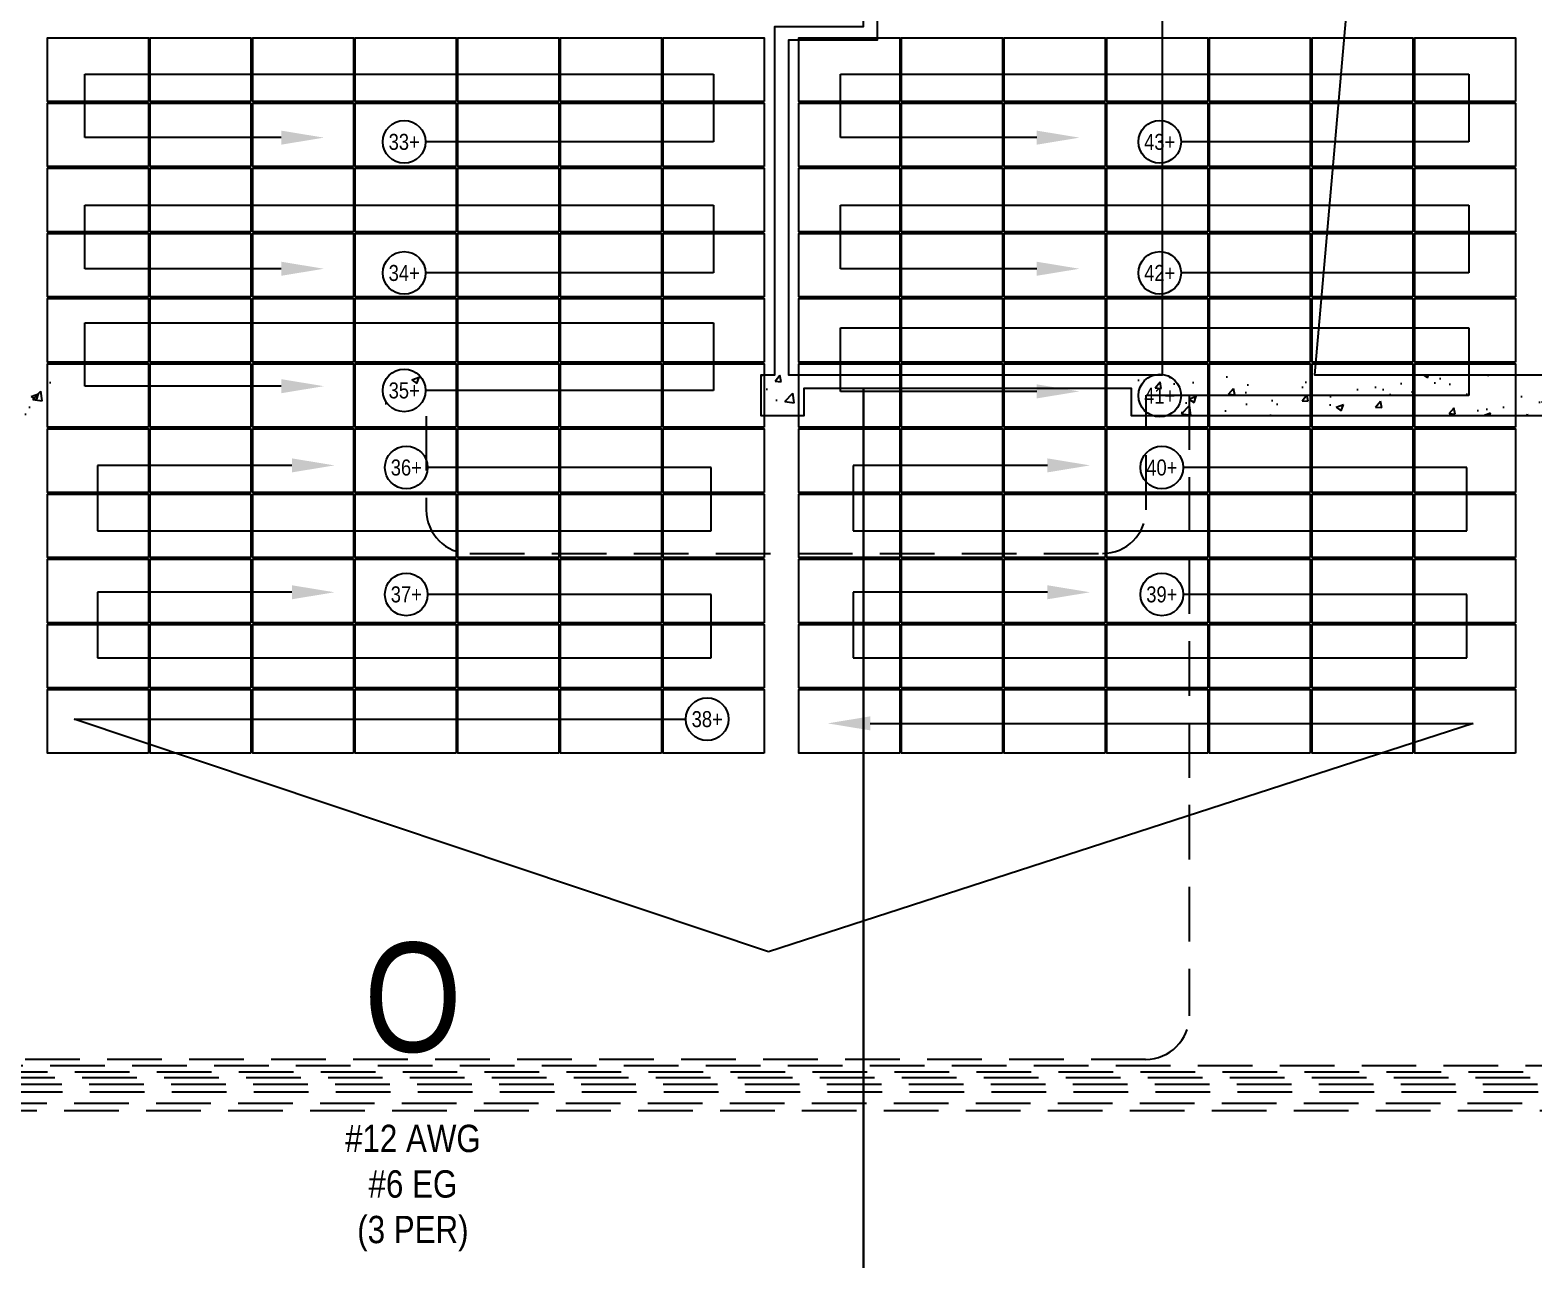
# Model space of a CAD drawing. Header units: inches. Extents: x 0.3 to 35.5, y 0.2 to 23.5.
# Drawn here: x 13.05 to 19.92, y 11.03 to 16.65 of the extents above; entities that cross this region are included whole.
import ezdxf
from ezdxf import colors
from ezdxf.entities.mleader import LeaderData, LeaderLine
from ezdxf.enums import TextEntityAlignment as Align
from ezdxf.math import Vec2, Vec3

# ---------------------------------------------------------------- set-up
doc = ezdxf.new("R2010")
doc.units = ezdxf.units.IN
doc.header["$MEASUREMENT"] = 0
doc.linetypes.add('HIDDEN', pattern=[0.375, 0.25, -0.125])
for name, color, linetype in [('772-1$0$A-AREA', 9, 'Continuous'), ('772-1$0$A-WALL-PATT', 8, 'Continuous'), ('A - Level 1', 7, 'Continuous'), ('AN - Text', 7, 'Continuous'), ('E-STRINGS', 62, 'Continuous'), ('MODULES', 1, 'Continuous')]:
    doc.layers.add(name, color=color, linetype=linetype)
doc.layers.add('E - Conduit', color=7, linetype='HIDDEN', lineweight=25)
doc.styles.add('Arial Narrow', font='ARIALN.TTF', dxfattribs={"height": 1})
doc.styles.add('Borrego 8th NO-ANNO', font='ARIALN.TTF')
doc.styles.get("Standard").update_dxf_attribs({"font": 'ARIAL.TTF'})
pattern_1 = [(50, (-7.09443, -6.13496), (0.3362157, -0.029415), [0.0351563, -0.3867188]), (355, (-7.09443, -6.13496), (-0.0650397, 0.35259), [0.028125, -0.309375]), (100.4514, (-7.06642, -6.1374), (0.2711763, 0.3231748), [0.0298782, -0.3286604]), (46.1842, (-7.09443, -6.0412), (0.500269, -0.077587), [0.052734, -0.580078]), (96.6356, (-7.05275, -6.0477), (0.438123, 0.456618), [0.044817, -0.4929905]), (351.1842, (-7.09443, -6.0412), (0.438123, 0.456618), [0.0421875, -0.4640625]), (21, (-7.04756, -6.06465), (0.2798002, -0.1887276), [0.0351563, -0.3867188]), (326, (-7.04756, -6.06465), (0.114054, 0.339914), [0.028125, -0.309375]), (71.4514, (-7.02424, -6.08038), (0.3938544, 0.151186), [0.0298782, -0.3286604]), (37.5, (-7.09443, -6.13496), (0.00569993, 0.156044), [0, -0.305625, 0, -0.3140625, 0, -0.3105469]), (7.5, (-7.09443, -6.13496), (0.12331385, 0.1848805), [0, -0.1790625, 0, -0.2985938, 0, -0.1183594]), (327.5, (-7.19897, -6.13496), (0.25022927, -0.0105726), [0, -0.1171875, 0, -0.365625, 0, -0.4851563]), (317.5, (-7.24584, -6.13496), (0.2733685, 0.0469242), [0, -0.1523438, 0, -0.2428125, 0, -0.3445313])]

# ---------------------------------------------------------------- blocks, each defined once
blk = doc.blocks.new('_TagCircle')
at = {"layer": 'E-STRINGS', "linetype": 'ByBlock', "lineweight": -2}
blk.add_circle((0, 0), 0.125, dxfattribs=at)
at = {"layer": 'E-STRINGS', "style": 'Arial Narrow'}
blk.add_attdef('TAGNUMBER', text='', height=0.09375, dxfattribs=at).set_placement((0, -0.046875), align=Align.CENTER)
blk = doc.blocks.new('*E147')
at = {"layer": '772-1$0$A-WALL-PATT'}
h = blk.add_hatch(dxfattribs=at)
h.set_pattern_fill('AR-CONC', color=256, scale=0.046875, style=0)
h.set_pattern_definition(pattern_1)
h.paths.add_polyline_path([(11.6875, 14.5977), (11.6875, 14.4102), (11.875, 14.4102), (11.875, 14.5977)])
h = blk.add_hatch(dxfattribs=at)
h.set_pattern_fill('AR-CONC', color=256, scale=0.046875, style=0)
h.set_pattern_definition(pattern_1)
h.paths.add_polyline_path([(13.4063, 14.5977), (13.4063, 14.4102), (13.5938, 14.4102), (13.5938, 14.5977)])
h = blk.add_hatch(dxfattribs=at)
h.set_pattern_fill('AR-CONC', color=256, scale=0.046875, style=0)
h.set_pattern_definition(pattern_1)
h.paths.add_polyline_path([(15.3125, 14.4102), (15.3125, 14.5977), (15.125, 14.5977), (15.125, 14.4102)])
h = blk.add_hatch(dxfattribs=at)
h.set_pattern_fill('AR-CONC', color=256, scale=0.046875, style=0)
h.set_pattern_definition([(50, (5.9374, 24.06752), (0.3362157, -0.029415), [0.035156, -0.386719]), (355, (5.9374, 24.06752), (-0.06504, 0.35259), [0.028125, -0.309375]), (100.4514, (5.96543, 24.06507), (0.271176, 0.323175), [0.029878, -0.3286604]), (46.1842, (5.9374, 24.16127), (0.500269, -0.077587), [0.052734, -0.580078]), (96.6356, (5.9791, 24.1548), (0.438123, 0.456618), [0.044817, -0.49299]), (351.1842, (5.9374, 24.16127), (0.438123, 0.456618), [0.042188, -0.464063]), (21, (5.98428, 24.13783), (0.2798, -0.1887276), [0.035156, -0.386719]), (326, (5.9843, 24.13783), (0.114054, 0.339914), [0.028125, -0.309375]), (71.4514, (6.0076, 24.1221), (0.3938544, 0.151186), [0.029878, -0.3286604]), (37.5, (5.93741, 24.06752), (0.0056999, 0.156044), [0, -0.305625, 0, -0.3140625, 0, -0.3105469]), (7.5, (5.93741, 24.06752), (0.1233138, 0.1848805), [0, -0.1790625, 0, -0.2985938, 0, -0.1183594]), (327.5, (5.83288, 24.06752), (0.2502293, -0.0105726), [0, -0.1171875, 0, -0.365625, 0, -0.4851563]), (317.5, (5.786, 24.06752), (0.2733685, 0.0469242), [0, -0.1523438, 0, -0.2428125, 0, -0.3445313])])
h.paths.add_polyline_path([(22.2109, 14.4102), (22.2109, 14.5977), (16.8203, 14.5977), (16.8203, 14.4102)])
at = {"layer": '772-1$0$A-AREA', "elevation": 0}
blk.add_lwpolyline([(15.5938, 3.1602), (15.5938, 14.5352), (15.3203, 14.5352), (15.3203, 14.4102), (15.125, 14.4102), (15.125, 14.5977), (15.1875, 14.5977), (15.1875, 16.1914), (15.5938, 16.1914), (15.5938, 20.2227), (15.3359, 20.2227), (15.3359, 20.0352), (9.9453, 20.0352), (9.9453, 20.2227), (16.9609, 20.2227), (16.9609, 20.2227), (8.2031, 20.2227), (8.2031, 16.0977), (8.4844, 16.0977), (8.4844, 12.9102), (8.2031, 12.9102), (8.2031, 10.4727)], dxfattribs=at)
for points in [[(15.5938, 14.5352), (15.5938, 3.1602), (18.8672, 3.1602), (18.8672, 8.7696), (18.9766, 8.7696), (18.9766, 8.7227), (19.5391, 8.7227), (19.5391, 8.7696), (19.6484, 8.7696), (19.6484, 7.1914), (19.5391, 7.1914), (19.5391, 7.3008), (18.9766, 7.3008), (18.9766, 7.1914), (18.8672, 7.1914), (18.8672, 3.1602), (23.6719, 3.1602), (23.6718, 20.2227), (18.1488, 20.2227), (17.6566, 14.5977), (22.2109, 14.5977), (22.2109, 14.4102), (16.8203, 14.4102), (16.8203, 14.5352)], [(16.9609, 17.4336), (15.6563, 17.4336), (15.6563, 16.1289), (15.25, 16.1289), (15.25, 14.5977), (16.9609, 14.5977)]]:
    blk.add_lwpolyline(points, close=True, dxfattribs=at)

msp = doc.modelspace()

# ---------------------------------------------------------------- linework, layer by layer
at = {"layer": 'E - Conduit'}
for p, q in [((18.1513, 14.4584, 0), (18.1513, 14.9831, 0)), ((18.1513, 14.9831, 0), (18.349, 14.9831, 0)), ((18.349, 14.9831, 0), (18.349, 12.1435, 0)), ((14.8585, 14.888, 0), (14.8585, 14.4584, 0)), ((15.0581, 14.2588, 0), (17.9517, 14.2588, 0)), ((22.0126, 11.9152), (11.2382, 11.9152)), ((18.1494, 11.9439, 0), (11.2635, 11.9439, 0)), ((32.6915, 11.8291, 0), (8.4262, 11.8291, 0)), ((32.659, 11.8589, 0), (8.449, 11.8589, 0)), ((32.6256, 11.8854, 0), (11.2086, 11.8854, 0)), ((32.6946, 11.7938), (8.3874, 11.7938)), ((25.0773, 11.7081, 0), (8.311, 11.7081, 0)), ((28.1224, 11.7416, 0), (8.3412, 11.7416, 0))]:
    msp.add_line(p, q, dxfattribs=at)
for centre, start, end in [((15.0581, 14.4584, 0), 180, 270), ((17.9517, 14.4584, 0), 270, 0), ((18.1494, 12.1435, 0), 270, 0)]:
    msp.add_arc(centre, 0.1996, start, end, dxfattribs=at)
at = {"layer": 'MODULES', "elevation": 0}
for points in [[(13.5871, 16.3275), (13.1253, 16.3275), (13.1253, 16.6179), (13.5871, 16.6179)], [(14.0566, 16.3275), (13.5949, 16.3275), (13.5949, 16.6179), (14.0566, 16.6179)], [(14.5261, 16.3275), (14.0644, 16.3275), (14.0644, 16.6179), (14.5261, 16.6179)], [(14.9956, 16.3275), (14.5339, 16.3275), (14.5339, 16.6179), (14.9956, 16.6179)], [(15.4652, 16.3275), (15.0035, 16.3275), (15.0035, 16.6179), (15.4652, 16.6179)], [(15.9347, 16.3275), (15.473, 16.3275), (15.473, 16.6179), (15.9347, 16.6179)], [(16.4042, 16.3275), (15.9425, 16.3275), (15.9425, 16.6179), (16.4042, 16.6179)], [(17.0246, 16.3275), (16.5628, 16.3275), (16.5628, 16.6179), (17.0246, 16.6179)], [(17.4941, 16.3275), (17.0324, 16.3275), (17.0324, 16.6179), (17.4941, 16.6179)], [(17.9636, 16.3275), (17.5019, 16.3275), (17.5019, 16.6179), (17.9636, 16.6179)], [(18.4331, 16.3275), (17.9714, 16.3275), (17.9714, 16.6179), (18.4331, 16.6179)], [(18.9027, 16.3275), (18.441, 16.3275), (18.441, 16.6179), (18.9027, 16.6179)], [(19.3722, 16.3275), (18.9105, 16.3275), (18.9105, 16.6179), (19.3722, 16.6179)], [(19.8417, 16.3275), (19.38, 16.3275), (19.38, 16.6179), (19.8417, 16.6179)], [(13.5871, 16.0293), (13.1253, 16.0293), (13.1253, 16.3197), (13.5871, 16.3197)], [(14.0566, 16.0293), (13.5949, 16.0293), (13.5949, 16.3197), (14.0566, 16.3197)], [(14.5261, 16.0293), (14.0644, 16.0293), (14.0644, 16.3197), (14.5261, 16.3197)], [(14.9956, 16.0293), (14.5339, 16.0293), (14.5339, 16.3197), (14.9956, 16.3197)], [(15.4652, 16.0293), (15.0035, 16.0293), (15.0035, 16.3197), (15.4652, 16.3197)], [(15.9347, 16.0293), (15.473, 16.0293), (15.473, 16.3197), (15.9347, 16.3197)], [(16.4042, 16.0293), (15.9425, 16.0293), (15.9425, 16.3197), (16.4042, 16.3197)], [(17.0246, 16.0293), (16.5628, 16.0293), (16.5628, 16.3197), (17.0246, 16.3197)], [(17.4941, 16.0293), (17.0324, 16.0293), (17.0324, 16.3197), (17.4941, 16.3197)], [(17.9636, 16.0293), (17.5019, 16.0293), (17.5019, 16.3197), (17.9636, 16.3197)], [(18.4331, 16.0293), (17.9714, 16.0293), (17.9714, 16.3197), (18.4331, 16.3197)], [(18.9027, 16.0293), (18.441, 16.0293), (18.441, 16.3197), (18.9027, 16.3197)], [(19.3722, 16.0293), (18.9105, 16.0293), (18.9105, 16.3197), (19.3722, 16.3197)], [(19.8417, 16.0293), (19.38, 16.0293), (19.38, 16.3197), (19.8417, 16.3197)], [(13.5871, 15.7311), (13.1253, 15.7311), (13.1253, 16.0215), (13.5871, 16.0215)], [(14.0566, 15.7311), (13.5949, 15.7311), (13.5949, 16.0215), (14.0566, 16.0215)], [(14.5261, 15.7311), (14.0644, 15.7311), (14.0644, 16.0215), (14.5261, 16.0215)], [(14.9956, 15.7311), (14.5339, 15.7311), (14.5339, 16.0215), (14.9956, 16.0215)], [(15.4652, 15.7311), (15.0035, 15.7311), (15.0035, 16.0215), (15.4652, 16.0215)], [(15.9347, 15.7311), (15.473, 15.7311), (15.473, 16.0215), (15.9347, 16.0215)], [(16.4042, 15.7311), (15.9425, 15.7311), (15.9425, 16.0215), (16.4042, 16.0215)], [(17.0246, 15.7311), (16.5628, 15.7311), (16.5628, 16.0215), (17.0246, 16.0215)], [(17.4941, 15.7311), (17.0324, 15.7311), (17.0324, 16.0215), (17.4941, 16.0215)], [(17.9636, 15.7311), (17.5019, 15.7311), (17.5019, 16.0215), (17.9636, 16.0215)], [(18.4331, 15.7311), (17.9714, 15.7311), (17.9714, 16.0215), (18.4331, 16.0215)], [(18.9027, 15.7311), (18.441, 15.7311), (18.441, 16.0215), (18.9027, 16.0215)], [(19.3722, 15.7311), (18.9105, 15.7311), (18.9105, 16.0215), (19.3722, 16.0215)], [(19.8417, 15.7311), (19.38, 15.7311), (19.38, 16.0215), (19.8417, 16.0215)], [(13.5871, 15.4329), (13.1253, 15.4329), (13.1253, 15.7233), (13.5871, 15.7233)], [(14.0566, 15.4329), (13.5949, 15.4329), (13.5949, 15.7233), (14.0566, 15.7233)], [(14.5261, 15.4329), (14.0644, 15.4329), (14.0644, 15.7233), (14.5261, 15.7233)], [(14.9956, 15.4329), (14.5339, 15.4329), (14.5339, 15.7233), (14.9956, 15.7233)], [(15.4652, 15.4329), (15.0035, 15.4329), (15.0035, 15.7233), (15.4652, 15.7233)], [(15.9347, 15.4329), (15.473, 15.4329), (15.473, 15.7233), (15.9347, 15.7233)], [(16.4042, 15.4329), (15.9425, 15.4329), (15.9425, 15.7233), (16.4042, 15.7233)], [(17.0246, 15.4329), (16.5628, 15.4329), (16.5628, 15.7233), (17.0246, 15.7233)], [(17.4941, 15.4329), (17.0324, 15.4329), (17.0324, 15.7233), (17.4941, 15.7233)], [(17.9636, 15.4329), (17.5019, 15.4329), (17.5019, 15.7233), (17.9636, 15.7233)], [(18.4331, 15.4329), (17.9714, 15.4329), (17.9714, 15.7233), (18.4331, 15.7233)], [(18.9027, 15.4329), (18.441, 15.4329), (18.441, 15.7233), (18.9027, 15.7233)], [(19.3722, 15.4329), (18.9105, 15.4329), (18.9105, 15.7233), (19.3722, 15.7233)], [(19.8417, 15.4329), (19.38, 15.4329), (19.38, 15.7233), (19.8417, 15.7233)], [(13.5871, 15.1347), (13.1253, 15.1347), (13.1253, 15.4251), (13.5871, 15.4251)], [(14.0566, 15.1347), (13.5949, 15.1347), (13.5949, 15.4251), (14.0566, 15.4251)], [(14.5261, 15.1347), (14.0644, 15.1347), (14.0644, 15.4251), (14.5261, 15.4251)], [(14.9956, 15.1347), (14.5339, 15.1347), (14.5339, 15.4251), (14.9956, 15.4251)], [(15.4652, 15.1347), (15.0035, 15.1347), (15.0035, 15.4251), (15.4652, 15.4251)], [(15.9347, 15.1347), (15.473, 15.1347), (15.473, 15.4251), (15.9347, 15.4251)], [(16.4042, 15.1347), (15.9425, 15.1347), (15.9425, 15.4251), (16.4042, 15.4251)], [(17.0246, 15.1347), (16.5628, 15.1347), (16.5628, 15.4251), (17.0246, 15.4251)], [(17.4941, 15.1347), (17.0324, 15.1347), (17.0324, 15.4251), (17.4941, 15.4251)], [(17.9636, 15.1347), (17.5019, 15.1347), (17.5019, 15.4251), (17.9636, 15.4251)], [(18.4331, 15.1347), (17.9714, 15.1347), (17.9714, 15.4251), (18.4331, 15.4251)], [(18.9027, 15.1347), (18.441, 15.1347), (18.441, 15.4251), (18.9027, 15.4251)], [(19.3722, 15.1347), (18.9105, 15.1347), (18.9105, 15.4251), (19.3722, 15.4251)], [(19.8417, 15.1347), (19.38, 15.1347), (19.38, 15.4251), (19.8417, 15.4251)], [(13.5871, 14.8365), (13.1253, 14.8365), (13.1253, 15.1269), (13.5871, 15.1269)], [(14.0566, 14.8365), (13.5949, 14.8365), (13.5949, 15.1269), (14.0566, 15.1269)], [(14.5261, 14.8365), (14.0644, 14.8365), (14.0644, 15.1269), (14.5261, 15.1269)], [(14.9956, 14.8365), (14.5339, 14.8365), (14.5339, 15.1269), (14.9956, 15.1269)], [(15.4652, 14.8365), (15.0035, 14.8365), (15.0035, 15.1269), (15.4652, 15.1269)], [(15.9347, 14.8365), (15.473, 14.8365), (15.473, 15.1269), (15.9347, 15.1269)], [(16.4042, 14.8365), (15.9425, 14.8365), (15.9425, 15.1269), (16.4042, 15.1269)], [(17.0246, 14.8365), (16.5628, 14.8365), (16.5628, 15.1269), (17.0246, 15.1269)], [(17.4941, 14.8365), (17.0324, 14.8365), (17.0324, 15.1269), (17.4941, 15.1269)], [(17.9636, 14.8365), (17.5019, 14.8365), (17.5019, 15.1269), (17.9636, 15.1269)], [(18.4331, 14.8365), (17.9714, 14.8365), (17.9714, 15.1269), (18.4331, 15.1269)], [(18.9027, 14.8365), (18.441, 14.8365), (18.441, 15.1269), (18.9027, 15.1269)], [(19.3722, 14.8365), (18.9105, 14.8365), (18.9105, 15.1269), (19.3722, 15.1269)], [(19.8417, 14.8365), (19.38, 14.8365), (19.38, 15.1269), (19.8417, 15.1269)], [(13.5871, 14.5384), (13.1253, 14.5384), (13.1253, 14.8287), (13.5871, 14.8287)], [(14.0566, 14.5384), (13.5949, 14.5384), (13.5949, 14.8287), (14.0566, 14.8287)], [(14.5261, 14.5384), (14.0644, 14.5384), (14.0644, 14.8287), (14.5261, 14.8287)], [(14.9956, 14.5384), (14.5339, 14.5384), (14.5339, 14.8287), (14.9956, 14.8287)], [(15.4652, 14.5384), (15.0035, 14.5384), (15.0035, 14.8287), (15.4652, 14.8287)], [(15.9347, 14.5384), (15.473, 14.5384), (15.473, 14.8287), (15.9347, 14.8287)], [(16.4042, 14.5384), (15.9425, 14.5384), (15.9425, 14.8287), (16.4042, 14.8287)], [(17.0246, 14.5384), (16.5628, 14.5384), (16.5628, 14.8287), (17.0246, 14.8287)], [(17.4941, 14.5384), (17.0324, 14.5384), (17.0324, 14.8287), (17.4941, 14.8287)], [(17.9636, 14.5384), (17.5019, 14.5384), (17.5019, 14.8287), (17.9636, 14.8287)], [(18.4331, 14.5384), (17.9714, 14.5384), (17.9714, 14.8287), (18.4331, 14.8287)], [(18.9027, 14.5384), (18.441, 14.5384), (18.441, 14.8287), (18.9027, 14.8287)], [(19.3722, 14.5384), (18.9105, 14.5384), (18.9105, 14.8287), (19.3722, 14.8287)], [(19.8417, 14.5384), (19.38, 14.5384), (19.38, 14.8287), (19.8417, 14.8287)], [(13.5871, 14.2402), (13.1253, 14.2402), (13.1253, 14.5305), (13.5871, 14.5305)], [(14.0566, 14.2402), (13.5949, 14.2402), (13.5949, 14.5305), (14.0566, 14.5305)], [(14.5261, 14.2402), (14.0644, 14.2402), (14.0644, 14.5305), (14.5261, 14.5305)], [(14.9956, 14.2402), (14.5339, 14.2402), (14.5339, 14.5305), (14.9956, 14.5305)], [(15.4652, 14.2402), (15.0035, 14.2402), (15.0035, 14.5305), (15.4652, 14.5305)], [(15.9347, 14.2402), (15.473, 14.2402), (15.473, 14.5305), (15.9347, 14.5305)], [(16.4042, 14.2402), (15.9425, 14.2402), (15.9425, 14.5305), (16.4042, 14.5305)], [(17.0246, 14.2402), (16.5628, 14.2402), (16.5628, 14.5305), (17.0246, 14.5305)], [(17.4941, 14.2402), (17.0324, 14.2402), (17.0324, 14.5305), (17.4941, 14.5305)], [(17.9636, 14.2402), (17.5019, 14.2402), (17.5019, 14.5305), (17.9636, 14.5305)], [(18.4331, 14.2402), (17.9714, 14.2402), (17.9714, 14.5305), (18.4331, 14.5305)], [(18.9027, 14.2402), (18.441, 14.2402), (18.441, 14.5305), (18.9027, 14.5305)], [(19.3722, 14.2402), (18.9105, 14.2402), (18.9105, 14.5305), (19.3722, 14.5305)], [(19.8417, 14.2402), (19.38, 14.2402), (19.38, 14.5305), (19.8417, 14.5305)], [(13.5871, 13.942), (13.1253, 13.942), (13.1253, 14.2324), (13.5871, 14.2324)], [(14.0566, 13.942), (13.5949, 13.942), (13.5949, 14.2324), (14.0566, 14.2324)], [(14.5261, 13.942), (14.0644, 13.942), (14.0644, 14.2324), (14.5261, 14.2324)], [(14.9956, 13.942), (14.5339, 13.942), (14.5339, 14.2324), (14.9956, 14.2324)], [(15.4652, 13.942), (15.0035, 13.942), (15.0035, 14.2324), (15.4652, 14.2324)], [(15.9347, 13.942), (15.473, 13.942), (15.473, 14.2324), (15.9347, 14.2324)], [(16.4042, 13.942), (15.9425, 13.942), (15.9425, 14.2324), (16.4042, 14.2324)], [(17.0246, 13.942), (16.5628, 13.942), (16.5628, 14.2324), (17.0246, 14.2324)], [(17.4941, 13.942), (17.0324, 13.942), (17.0324, 14.2324), (17.4941, 14.2324)], [(17.9636, 13.942), (17.5019, 13.942), (17.5019, 14.2324), (17.9636, 14.2324)], [(18.4331, 13.942), (17.9714, 13.942), (17.9714, 14.2324), (18.4331, 14.2324)], [(18.9027, 13.942), (18.441, 13.942), (18.441, 14.2324), (18.9027, 14.2324)], [(19.3722, 13.942), (18.9105, 13.942), (18.9105, 14.2324), (19.3722, 14.2324)], [(19.8417, 13.942), (19.38, 13.942), (19.38, 14.2324), (19.8417, 14.2324)], [(13.5871, 13.6438), (13.1253, 13.6438), (13.1253, 13.9342), (13.5871, 13.9342)], [(14.0566, 13.6438), (13.5949, 13.6438), (13.5949, 13.9342), (14.0566, 13.9342)], [(14.5261, 13.6438), (14.0644, 13.6438), (14.0644, 13.9342), (14.5261, 13.9342)], [(14.9956, 13.6438), (14.5339, 13.6438), (14.5339, 13.9342), (14.9956, 13.9342)], [(15.4652, 13.6438), (15.0035, 13.6438), (15.0035, 13.9342), (15.4652, 13.9342)], [(15.9347, 13.6438), (15.473, 13.6438), (15.473, 13.9342), (15.9347, 13.9342)], [(16.4042, 13.6438), (15.9425, 13.6438), (15.9425, 13.9342), (16.4042, 13.9342)], [(17.0246, 13.6438), (16.5628, 13.6438), (16.5628, 13.9342), (17.0246, 13.9342)], [(17.4941, 13.6438), (17.0324, 13.6438), (17.0324, 13.9342), (17.4941, 13.9342)], [(17.9636, 13.6438), (17.5019, 13.6438), (17.5019, 13.9342), (17.9636, 13.9342)], [(18.4331, 13.6438), (17.9714, 13.6438), (17.9714, 13.9342), (18.4331, 13.9342)], [(18.9027, 13.6438), (18.441, 13.6438), (18.441, 13.9342), (18.9027, 13.9342)], [(19.3722, 13.6438), (18.9105, 13.6438), (18.9105, 13.9342), (19.3722, 13.9342)], [(19.8417, 13.6438), (19.38, 13.6438), (19.38, 13.9342), (19.8417, 13.9342)], [(13.5871, 13.3456), (13.1253, 13.3456), (13.1253, 13.636), (13.5871, 13.636)], [(14.0566, 13.3456), (13.5949, 13.3456), (13.5949, 13.636), (14.0566, 13.636)], [(14.5261, 13.3456), (14.0644, 13.3456), (14.0644, 13.636), (14.5261, 13.636)], [(14.9956, 13.3456), (14.5339, 13.3456), (14.5339, 13.636), (14.9956, 13.636)], [(15.4652, 13.3456), (15.0035, 13.3456), (15.0035, 13.636), (15.4652, 13.636)], [(15.9347, 13.3456), (15.473, 13.3456), (15.473, 13.636), (15.9347, 13.636)], [(16.4042, 13.3456), (15.9425, 13.3456), (15.9425, 13.636), (16.4042, 13.636)], [(17.0246, 13.3456), (16.5628, 13.3456), (16.5628, 13.636), (17.0246, 13.636)], [(17.4941, 13.3456), (17.0324, 13.3456), (17.0324, 13.636), (17.4941, 13.636)], [(17.9636, 13.3456), (17.5019, 13.3456), (17.5019, 13.636), (17.9636, 13.636)], [(18.4331, 13.3456), (17.9714, 13.3456), (17.9714, 13.636), (18.4331, 13.636)], [(18.9027, 13.3456), (18.441, 13.3456), (18.441, 13.636), (18.9027, 13.636)], [(19.3722, 13.3456), (18.9105, 13.3456), (18.9105, 13.636), (19.3722, 13.636)], [(19.8417, 13.3456), (19.38, 13.3456), (19.38, 13.636), (19.8417, 13.636)]]:
    msp.add_lwpolyline(points, close=True, dxfattribs=at)

# ---------------------------------------------------------------- block references
at = {"layer": 'A - Level 1', "color": 7}
msp.add_blockref('*E147', (1.2648, 0.4792, 0), dxfattribs=at)

# ---------------------------------------------------------------- texts
at = {"layer": 'AN - Text', "insert": (14.7974, 11.7719), "char_height": 0.125, "width": 2.751937, "attachment_point": 5, "style": 'Borrego 8th NO-ANNO'}
msp.add_mtext('{\\H4x;O}\\P#12 AWG\\P#6 EG\\P(3 PER)', dxfattribs=at)

# ---------------------------------------------------------------- leaders
at = {"layer": 'E-STRINGS'}
ml = msp.add_multileader_block('Standard', dxfattribs=at)
ml.set_content('_TagCircle', color=256, scale=0.78125)
ml.set_attribute('TAGNUMBER', '33+', width=0)
ml.set_leader_properties(color=256, linetype='ByLayer', lineweight=-1)
ml.build(insert=Vec2(0, 0))
ml.multileader.update_dxf_attribs({"has_dogleg": 0, "has_text_frame": 1, "text_right_attachment_type": 6, "dogleg_length": 0, "arrow_head_size": 0.1953, "scale": 100})
ctx = ml.context
ctx.base_point, ctx.scale, ctx.char_height, ctx.arrow_head_size, ctx.landing_gap_size, ctx.plane_origin = Vec3(14.6599, 16.1425), 100, 14.0625, 0.1953, 4.6875, Vec3(14.3905, 16.1618)
ctx.right_attachment = 6
notes = []
notes.append((ctx, [(0, (1, 1, 0), (14.8552, 16.1425), (-1, 0), 0, [(0, [(14.3905, 16.1618), (13.2965, 16.1618), (13.2965, 16.4521), (16.1718, 16.4521), (16.1718, 16.1425)], 0, [])])]))
ctx.block.insert = Vec3(14.7575, 16.1425)
ml = msp.add_multileader_block('Standard', dxfattribs=at)
ml.set_content('_TagCircle', color=256, scale=0.78125)
ml.set_attribute('TAGNUMBER', '43+', width=0)
ml.set_leader_properties(color=256, linetype='ByLayer', lineweight=-1)
ml.build(insert=Vec2(0, 0))
ml.multileader.update_dxf_attribs({"has_dogleg": 0, "has_text_frame": 1, "text_right_attachment_type": 6, "dogleg_length": 0, "arrow_head_size": 0.1953, "scale": 100})
ctx = ml.context
ctx.base_point, ctx.scale, ctx.char_height, ctx.arrow_head_size, ctx.landing_gap_size, ctx.plane_origin = Vec3(18.116, 16.1425), 100, 14.0625, 0.1953, 4.6875, Vec3(17.8467, 16.1618)
ctx.right_attachment = 6
notes.append((ctx, [(0, (1, 1, 0), (18.3114, 16.1425), (-1, 0), 0, [(0, [(17.8467, 16.1618), (16.7527, 16.1618), (16.7527, 16.4521), (19.628, 16.4521), (19.628, 16.1425)], 0, [])])]))
ctx.block.insert = Vec3(18.2137, 16.1425)
ml = msp.add_multileader_block('Standard', dxfattribs=at)
ml.set_content('_TagCircle', color=256, scale=0.78125)
ml.set_attribute('TAGNUMBER', '34+', width=0)
ml.set_leader_properties(color=256, linetype='ByLayer', lineweight=-1)
ml.build(insert=Vec2(0, 0))
ml.multileader.update_dxf_attribs({"has_dogleg": 0, "has_text_frame": 1, "text_right_attachment_type": 6, "dogleg_length": 0, "arrow_head_size": 0.1953, "scale": 100})
ctx = ml.context
ctx.base_point, ctx.scale, ctx.char_height, ctx.arrow_head_size, ctx.landing_gap_size, ctx.plane_origin = Vec3(14.6599, 15.5426), 100, 14.0625, 0.1953, 4.6875, Vec3(14.3905, 15.5619)
ctx.right_attachment = 6
notes.append((ctx, [(0, (1, 1, 0), (14.8552, 15.5426), (-1, 0), 0, [(0, [(14.3905, 15.5619), (13.2965, 15.5619), (13.2965, 15.8522), (16.1718, 15.8522), (16.1718, 15.5426)], 0, [])])]))
ctx.block.insert = Vec3(14.7575, 15.5426)
ml = msp.add_multileader_block('Standard', dxfattribs=at)
ml.set_content('_TagCircle', color=256, scale=0.78125)
ml.set_attribute('TAGNUMBER', '42+', width=0)
ml.set_leader_properties(color=256, linetype='ByLayer', lineweight=-1)
ml.build(insert=Vec2(0, 0))
ml.multileader.update_dxf_attribs({"has_dogleg": 0, "has_text_frame": 1, "text_right_attachment_type": 6, "dogleg_length": 0, "arrow_head_size": 0.1953, "scale": 100})
ctx = ml.context
ctx.base_point, ctx.scale, ctx.char_height, ctx.arrow_head_size, ctx.landing_gap_size, ctx.plane_origin = Vec3(18.116, 15.5426), 100, 14.0625, 0.1953, 4.6875, Vec3(17.8467, 15.5619)
ctx.right_attachment = 6
notes.append((ctx, [(0, (1, 1, 0), (18.3114, 15.5426), (-1, 0), 0, [(0, [(17.8467, 15.5619), (16.7527, 15.5619), (16.7527, 15.8522), (19.628, 15.8522), (19.628, 15.5426)], 0, [])])]))
ctx.block.insert = Vec3(18.2137, 15.5426)
ml = msp.add_multileader_block('Standard', dxfattribs=at)
ml.set_content('_TagCircle', color=256, scale=0.78125)
ml.set_attribute('TAGNUMBER', '35+', width=0)
ml.set_leader_properties(color=256, linetype='ByLayer', lineweight=-1)
ml.build(insert=Vec2(0, 0))
ml.multileader.update_dxf_attribs({"has_dogleg": 0, "has_text_frame": 1, "text_right_attachment_type": 6, "dogleg_length": 0, "arrow_head_size": 0.1953, "scale": 100})
ctx = ml.context
ctx.base_point, ctx.scale, ctx.char_height, ctx.arrow_head_size, ctx.landing_gap_size, ctx.plane_origin = Vec3(14.6599, 15.0052), 100, 14.0625, 0.1953, 4.6875, Vec3(14.3905, 15.0245)
ctx.right_attachment = 6
notes.append((ctx, [(0, (1, 1, 0), (14.8552, 15.0052), (-1, 0), 0, [(0, [(14.3905, 15.0245), (13.2965, 15.0245), (13.2965, 15.3148), (16.1718, 15.3148), (16.1718, 15.0052)], 0, [])])]))
ctx.block.insert = Vec3(14.7575, 15.0052)
ml = msp.add_multileader_block('Standard', dxfattribs=at)
ml.set_content('_TagCircle', color=256, scale=0.78125)
ml.set_attribute('TAGNUMBER', '41+', width=0)
ml.set_leader_properties(color=256, linetype='ByLayer', lineweight=-1)
ml.build(insert=Vec2(0, 0))
ml.multileader.update_dxf_attribs({"has_dogleg": 0, "has_text_frame": 1, "text_right_attachment_type": 6, "dogleg_length": 0, "arrow_head_size": 0.1953, "scale": 100})
ctx = ml.context
ctx.base_point, ctx.scale, ctx.char_height, ctx.arrow_head_size, ctx.landing_gap_size, ctx.plane_origin = Vec3(18.116, 14.9814), 100, 14.0625, 0.1953, 4.6875, Vec3(17.8467, 15.0007)
ctx.right_attachment = 6
notes.append((ctx, [(0, (1, 1, 0), (18.3114, 14.9814), (-1, 0), 0, [(0, [(17.8467, 15.0007), (16.7527, 15.0007), (16.7527, 15.291), (19.628, 15.291), (19.628, 14.9814)], 0, [])])]))
ctx.block.insert = Vec3(18.2137, 14.9814)
ml = msp.add_multileader_block('Standard', dxfattribs=at)
ml.set_content('_TagCircle', color=256, scale=0.78125)
ml.set_attribute('TAGNUMBER', '36+', width=0)
ml.set_leader_properties(color=256, linetype='ByLayer', lineweight=-1)
ml.build(insert=Vec2(0, 0))
ml.multileader.update_dxf_attribs({"has_dogleg": 0, "has_text_frame": 1, "text_right_attachment_type": 6, "dogleg_length": 0, "arrow_head_size": 0.1953, "scale": 100})
ctx = ml.context
ctx.base_point, ctx.scale, ctx.char_height, ctx.arrow_head_size, ctx.landing_gap_size, ctx.plane_origin = Vec3(14.6696, 14.6524), 100, 14.0625, 0.1953, 4.6875, Vec3(14.4389, 14.6621)
ctx.right_attachment = 6
notes.append((ctx, [(0, (1, 1, 0), (14.8649, 14.6524), (-1, 0), 0, [(0, [(14.4389, 14.6621), (13.3546, 14.6621), (13.3546, 14.3621), (16.1621, 14.3621), (16.1621, 14.6524)], 0, [])])]))
ctx.block.insert = Vec3(14.7672, 14.6524)
ml = msp.add_multileader_block('Standard', dxfattribs=at)
ml.set_content('_TagCircle', color=256, scale=0.78125)
ml.set_attribute('TAGNUMBER', '40+', width=0)
ml.set_leader_properties(color=256, linetype='ByLayer', lineweight=-1)
ml.build(insert=Vec2(0, 0))
ml.multileader.update_dxf_attribs({"has_dogleg": 0, "has_text_frame": 1, "text_right_attachment_type": 6, "dogleg_length": 0, "arrow_head_size": 0.1953, "scale": 100})
ctx = ml.context
ctx.base_point, ctx.scale, ctx.char_height, ctx.arrow_head_size, ctx.landing_gap_size, ctx.plane_origin = Vec3(18.1257, 14.6524), 100, 14.0625, 0.1953, 4.6875, Vec3(17.8951, 14.6621)
ctx.right_attachment = 6
notes.append((ctx, [(0, (1, 1, 0), (18.321, 14.6524), (-1, 0), 0, [(0, [(17.8951, 14.6621), (16.8108, 14.6621), (16.8108, 14.3621), (19.6183, 14.3621), (19.6183, 14.6524)], 0, [])])]))
ctx.block.insert = Vec3(18.2234, 14.6524)
ml = msp.add_multileader_block('Standard', dxfattribs=at)
ml.set_content('_TagCircle', color=256, scale=0.78125)
ml.set_attribute('TAGNUMBER', '37+', width=0)
ml.set_leader_properties(color=256, linetype='ByLayer', lineweight=-1)
ml.build(insert=Vec2(0, 0))
ml.multileader.update_dxf_attribs({"has_dogleg": 0, "has_text_frame": 1, "text_right_attachment_type": 6, "dogleg_length": 0, "arrow_head_size": 0.1953, "scale": 100})
ctx = ml.context
ctx.base_point, ctx.scale, ctx.char_height, ctx.arrow_head_size, ctx.landing_gap_size, ctx.plane_origin = Vec3(14.6696, 14.0719), 100, 14.0625, 0.1953, 4.6875, Vec3(14.4389, 14.0815)
ctx.right_attachment = 6
notes.append((ctx, [(0, (1, 1, 0), (14.8649, 14.0719), (-1, 0), 0, [(0, [(14.4389, 14.0815), (13.3546, 14.0815), (13.3546, 13.7816), (16.1621, 13.7816), (16.1621, 14.0719)], 0, [])])]))
ctx.block.insert = Vec3(14.7672, 14.0719)
ml = msp.add_multileader_block('Standard', dxfattribs=at)
ml.set_content('_TagCircle', color=256, scale=0.78125)
ml.set_attribute('TAGNUMBER', '39+', width=0)
ml.set_leader_properties(color=256, linetype='ByLayer', lineweight=-1)
ml.build(insert=Vec2(0, 0))
ml.multileader.update_dxf_attribs({"has_dogleg": 0, "has_text_frame": 1, "text_right_attachment_type": 6, "dogleg_length": 0, "arrow_head_size": 0.1953, "scale": 100})
ctx = ml.context
ctx.base_point, ctx.scale, ctx.char_height, ctx.arrow_head_size, ctx.landing_gap_size, ctx.plane_origin = Vec3(18.1257, 14.0719), 100, 14.0625, 0.1953, 4.6875, Vec3(17.8951, 14.0815)
ctx.right_attachment = 6
notes.append((ctx, [(0, (1, 1, 0), (18.321, 14.0719), (-1, 0), 0, [(0, [(17.8951, 14.0815), (16.8108, 14.0815), (16.8108, 13.7816), (19.6183, 13.7816), (19.6183, 14.0719)], 0, [])])]))
ctx.block.insert = Vec3(18.2234, 14.0719)
ml = msp.add_multileader_block('Standard', dxfattribs=at)
ml.set_content('_TagCircle', color=256, scale=0.78125)
ml.set_attribute('TAGNUMBER', '38+', width=0)
ml.set_leader_properties(color=256, linetype='ByLayer', lineweight=-1)
ml.build(insert=Vec2(0, 0))
ml.multileader.update_dxf_attribs({"has_dogleg": 0, "has_text_frame": 1, "text_right_attachment_type": 6, "dogleg_length": 0, "arrow_head_size": 0.1953, "scale": 100})
ctx = ml.context
ctx.base_point, ctx.scale, ctx.char_height, ctx.arrow_head_size, ctx.landing_gap_size, ctx.plane_origin = Vec3(16.046, 13.501), 100, 14.0625, 0.1953, 4.6875, Vec3(16.6946, 13.4816)
ctx.right_attachment = 6
notes.append((ctx, [(0, (1, 1, 0), (16.046, 13.501), (1, 0), 0, [(0, [(16.6946, 13.4816), (19.6474, 13.4816), (16.4235, 12.4367), (13.2481, 13.501)], 0, [])])]))
ctx.block.insert = Vec3(16.1436, 13.501)
for ctx, leaders in notes:
    for number, flags, end, landing, length, lines in leaders:
        leader = LeaderData()
        leader.index, (leader.has_last_leader_line, leader.has_dogleg_vector, leader.attachment_direction) = number, flags
        leader.last_leader_point, leader.dogleg_vector, leader.dogleg_length = Vec3(end), Vec3(landing), length
        for number, points, colour, breaks in lines:
            line = LeaderLine()
            line.index, line.vertices, line.color, line.breaks = number, Vec3.list(points), colors.encode_raw_color(colour), breaks
            leader.lines.append(line)
        ctx.leaders.append(leader)

doc.saveas('drawing.dxf')
